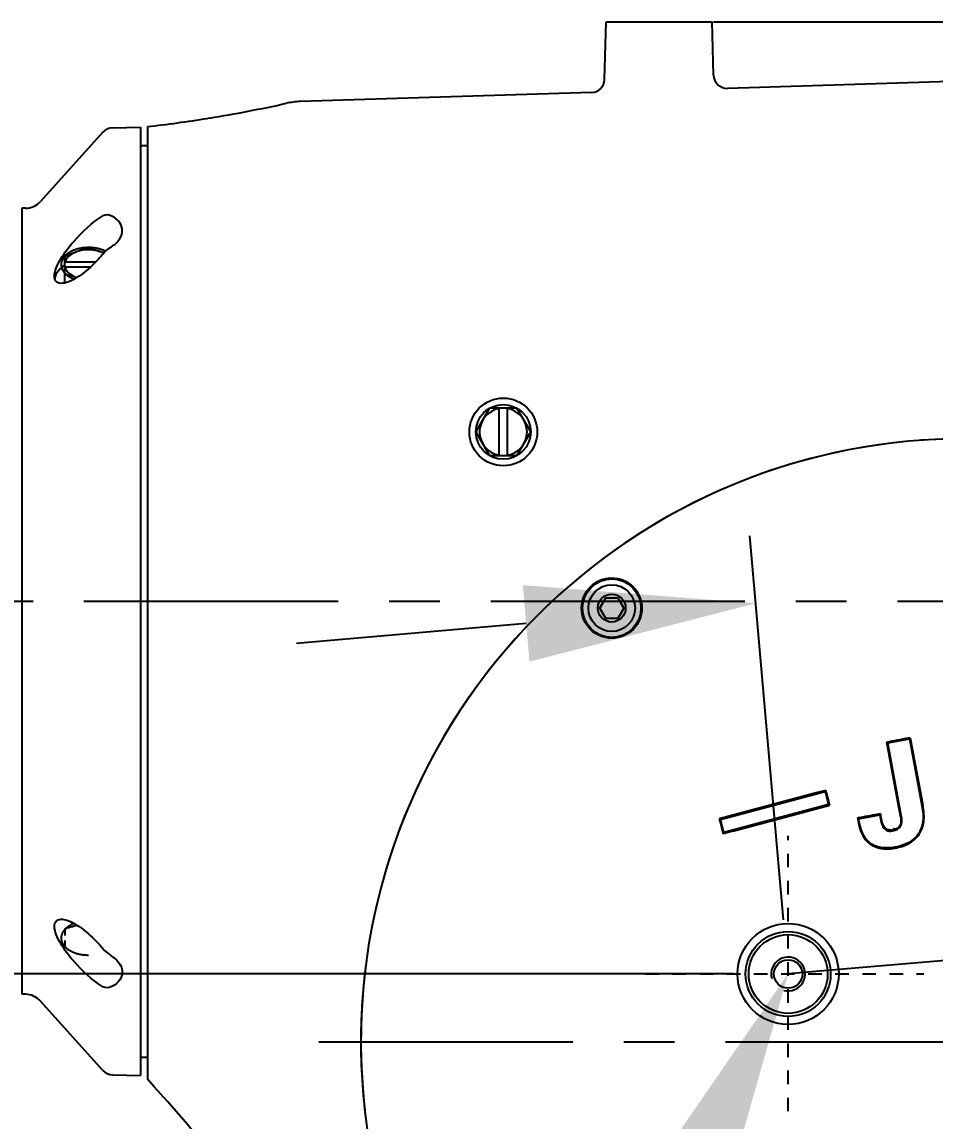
# Model space of a CAD drawing. Header units: millimetres. Extents: x 5828 to 6704, y 123 to 421.
# Drawn here: x 6407.12 to 6413.86, y 272.82 to 280.93 of the extents above; entities that cross this region are included whole.
import ezdxf
from ezdxf import colors
from ezdxf.entities.mleader import LeaderData, LeaderLine
from ezdxf.math import Vec2, Vec3

# ---------------------------------------------------------------- set-up
doc = ezdxf.new("R2010")
doc.units = ezdxf.units.MM
doc.linetypes.add('BANKLINE1', pattern=[5.5, 4, -1.5])
doc.linetypes.add('CENTER', pattern=[0.6, 0.375, -0.075, 0.075, -0.075])
for name, color, linetype in [('00_COMPONENTS', 7, 'BANKLINE1'), ('DIM', 7, 'Continuous'), ('外形图', 7, 'Continuous')]:
    doc.layers.add(name, color=color, linetype=linetype)
doc.styles.add('微软雅黑', font='msyh.ttc', dxfattribs={"height": 2.1})
doc.dimstyles.new('尺寸标注_1_20比例', dxfattribs={"dimtxt": 2.1, "dimasz": 1.7, "dimexe": 0.5, "dimexo": 0.4, "dimgap": 0.5, "dimtad": 1, "dimdec": 1, "dimlfac": 20, "dimdsep": 46, "dimtxsty": '微软雅黑', "dimcen": 0.09, "dimadec": 0, "dimazin": 0, "dimtp": 0.01, "dimtm": 0.01, "dimtfac": 1, "dimtdec": 1, "dimtofl": 0, "dimtmove": 0, "dimatfit": 3, "dimfxl": 1, "dimtolj": 1, "dimarcsym": 0})

# ---------------------------------------------------------------- blocks, each defined once
blk = doc.blocks.new('*D1504')
at = {"layer": 'Defpoints', "color": 0}
for p in [(6415.0235, 276.856), (6415.2627, 274.1209), (6412.7723, 273.903)]:
    blk.add_point(p, dxfattribs=at)
at = {"layer": '外形图', "color": 0, "lineweight": -2, "ltscale": 20}
for p, q in [((6416.717, 277.0041), (6424.9093, 277.7208)), ((6415.2279, 274.5194), (6414.9799, 277.3541)), ((6412.7374, 274.3015), (6412.4894, 277.1362)), ((6410.8394, 276.4899), (6409.1459, 276.3417))]:
    blk.add_line(p, q, dxfattribs=at)
at = {"layer": '外形图', "color": 0}
for points in [[(6416.6923, 277.2864), (6416.7417, 276.7219), (6415.0235, 276.856)], [(6410.8641, 276.2076), (6410.8147, 276.7722), (6412.533, 276.6381)]]:
    blk.add_solid(points, dxfattribs=at)
at = {"layer": '外形图', "color": 0, "insert": (6422.8279, 279.1307), "char_height": 2.1, "attachment_point": 5, "rotation": 5, "style": '微软雅黑'}
blk.add_mtext('\\A1;50', dxfattribs=at)
blk = doc.blocks.new('*D1509')
at = {"layer": 'Defpoints', "color": 0}
for p in [(6411.8208, 280.9276), (6416.7089, 222.1527), (6442.6735, 222.1527)]:
    blk.add_point(p, dxfattribs=at)
at = {"layer": '外形图', "color": 0, "lineweight": -2, "ltscale": 20}
for p, q in [((6412.2208, 280.9276), (6443.1735, 280.9276)), ((6442.6735, 279.2276), (6442.6735, 223.8527)), ((6417.1089, 222.1527), (6443.1735, 222.1527))]:
    blk.add_line(p, q, dxfattribs=at)
at = {"layer": '外形图', "color": 0}
for points in [[(6442.9569, 279.2276), (6442.3902, 279.2276), (6442.6735, 280.9276)], [(6442.3902, 223.8527), (6442.9569, 223.8527), (6442.6735, 222.1527)]]:
    blk.add_solid(points, dxfattribs=at)
at = {"layer": '外形图', "color": 0, "insert": (6441.0822, 251.5402), "char_height": 2.1, "attachment_point": 5, "rotation": 90, "style": '微软雅黑'}
blk.add_mtext('\\A1;1175.5', dxfattribs=at)
blk = doc.blocks.new('*D1546')
at = {"layer": 'Defpoints', "color": 0}
for p in [(6412.7723, 273.903), (6388.418, 254.4027), (6413.8205, 254.4027)]:
    blk.add_point(p, dxfattribs=at)
at = {"layer": 'DIM', "color": 0, "linetype": 'ByBlock', "lineweight": -2, "ltscale": 20}
for p, q in [((6412.3723, 273.903), (6387.918, 273.903)), ((6388.418, 272.203), (6388.418, 256.1027)), ((6413.4205, 254.4027), (6387.918, 254.4027))]:
    blk.add_line(p, q, dxfattribs=at)
at = {"layer": 'DIM', "color": 0}
for points in [[(6388.7013, 272.203), (6388.1347, 272.203), (6388.418, 273.903)], [(6388.1347, 256.1027), (6388.7013, 256.1027), (6388.418, 254.4027)]]:
    blk.add_solid(points, dxfattribs=at)
at = {"layer": 'DIM', "color": 0, "insert": (6386.8328, 264.1528), "char_height": 2.1, "attachment_point": 5, "rotation": 90, "style": '微软雅黑'}
blk.add_mtext('\\A1;390', dxfattribs=at)
blk = doc.blocks.new('*D1547')
at = {"layer": 'Defpoints', "color": 0}
for p in [(6426.9131, 274.5493), (6415.2624, 274.1205), (6412.7723, 273.9059), (6409.3092, 273.4026), (6416.9848, 273.4026)]:
    blk.add_point(p, dxfattribs=at)
at = {"layer": 'DIM', "color": 0, "linetype": 'ByBlock', "lineweight": -2, "ltscale": 20}
for p, q in [((6415.6609, 274.1549), (6427.3702, 275.1644)), ((6417.3848, 273.4026), (6427.446, 273.4026)), ((6426.6577, 270.018), (6426.0884, 266.7007))]:
    blk.add_line(p, q, dxfattribs=at)
for start, end in [(9.79667, 14.66574), (350.26185, 355.13093)]:
    blk.add_arc((6406.9356, 273.4026), 20.0104, start, end, dxfattribs=at)
at = {"layer": 'DIM', "color": 0}
for points in [[(6426.3732, 276.7712), (6426.9352, 276.8438), (6426.872, 275.1215)], [(6427.1569, 271.6921), (6426.5907, 271.7162), (6426.946, 273.4026)]]:
    blk.add_solid(points, dxfattribs=at)
at = {"layer": 'DIM', "color": 0, "insert": (6427.9301, 268.0921), "char_height": 2.1, "attachment_point": 5, "rotation": 260.26185, "style": '微软雅黑'}
blk.add_mtext('\\A1;5%%d', dxfattribs=at)
blk = doc.blocks.new('*D1556')
at = {"layer": 'Defpoints', "color": 0}
for p in [(6382.8208, 278.3776), (6421.5708, 223.051), (6421.5708, 206.9092)]:
    blk.add_point(p, dxfattribs=at)
at = {"layer": 'DIM', "color": 0, "linetype": 'ByBlock', "lineweight": -2, "ltscale": 20}
for p, q in [((6382.8208, 277.9776), (6382.8208, 206.4092)), ((6421.5708, 222.651), (6421.5708, 206.4092)), ((6384.5208, 206.9092), (6419.8708, 206.9092))]:
    blk.add_line(p, q, dxfattribs=at)
at = {"layer": 'DIM', "color": 0}
for points in [[(6384.5208, 207.1925), (6384.5208, 206.6258), (6382.8208, 206.9092)], [(6419.8708, 206.6258), (6419.8708, 207.1925), (6421.5708, 206.9092)]]:
    blk.add_solid(points, dxfattribs=at)
at = {"layer": 'DIM', "color": 0, "insert": (6402.1958, 208.4775), "char_height": 2.1, "attachment_point": 5, "style": '微软雅黑'}
blk.add_mtext('\\A1;775', dxfattribs=at)

msp = doc.modelspace()

# ---------------------------------------------------------------- linework, layer by layer
at = {"layer": '00_COMPONENTS', "linetype": 'CENTER', "ltscale": 20}
msp.add_line((6412.7723, 273.9059), (6415.2624, 274.1205), dxfattribs=at)
at = {"layer": '00_COMPONENTS', "linetype": 'CENTER', "ltscale": 5}
msp.add_line((6409.3092, 273.4026), (6416.9848, 273.4026), dxfattribs=at)
at = {"layer": '00_COMPONENTS', "linetype": 'ByBlock', "ltscale": 20}
for radius in [0.3728, 0.3135, 0.2906]:
    msp.add_circle((6412.7719, 273.9027), radius, dxfattribs=at)
at = {"layer": '外形图', "linetype": 'Continuous'}
for p, q in [((6411.4185, 280.504), (6411.4296, 280.9276)), ((6411.4296, 280.9276), (6412.212, 280.9276)), ((6412.2223, 280.535), (6412.212, 280.9276)), ((6414.5742, 280.5072), (6412.3254, 280.4377)), ((6411.3216, 280.4067), (6409.1717, 280.3403)), ((6411.3216, 280.4067), (6411.3219, 280.4067)), ((6412.325, 280.4377), (6412.3254, 280.4377)), ((6408.5043, 280.2189), (6408.4894, 280.2165)), ((6407.7888, 280.1472), (6407.9958, 280.1526)), ((6407.7888, 280.1472), (6407.9958, 280.1526)), ((6407.9958, 280.1526), (6407.9958, 273.1527)), ((6407.9958, 280.1526), (6407.9958, 273.1527)), ((6408.0458, 280.1554), (6408.0458, 273.1258)), ((6407.717, 280.1141), (6407.2574, 279.6024)), ((6407.717, 280.1141), (6407.2574, 279.6024)), ((6407.9958, 280.0151), (6408.0458, 280.0151)), ((6407.9958, 280.0151), (6408.0458, 280.0151)), ((6407.1208, 279.5526), (6407.1208, 273.7526)), ((6407.1208, 279.5526), (6407.1208, 273.7526)), ((6407.1458, 279.5526), (6407.1208, 279.5526)), ((6407.1458, 279.5526), (6407.1208, 279.5526)), ((6407.4358, 279.0015), (6407.4358, 279.1946)), ((6407.4358, 279.1556), (6407.4384, 279.1561)), ((6407.6636, 279.1561), (6407.4384, 279.1561)), ((6407.4384, 279.1187), (6407.4358, 279.1182)), ((6407.6249, 279.1187), (6407.4384, 279.1187)), ((6410.5698, 278.0776), (6410.4687, 277.9026)), ((6410.7718, 278.0776), (6410.5698, 278.0776)), ((6410.6408, 277.7276), (6410.6408, 278.0776)), ((6410.7008, 277.7276), (6410.7008, 278.0776)), ((6410.8729, 277.9026), (6410.7718, 278.0776)), ((6410.4687, 277.9026), (6410.5698, 277.7276)), ((6410.7718, 277.7276), (6410.8729, 277.9026)), ((6410.5698, 277.7276), (6410.7718, 277.7276)), ((6411.3828, 276.6026), (6411.4268, 276.6789)), ((6411.4268, 276.6789), (6411.5148, 276.6789)), ((6411.5148, 276.6789), (6411.5588, 276.6026)), ((6411.4268, 276.5264), (6411.3828, 276.6026)), ((6411.5588, 276.6026), (6411.5148, 276.5264)), ((6411.5148, 276.5264), (6411.4268, 276.5264)), ((6413.589, 275.133), (6413.4986, 275.6133)), ((6413.5062, 275.6077), (6413.6663, 275.6378)), ((6413.6067, 275.0734), (6413.5062, 275.6077)), ((6413.595, 275.6314), (6413.5757, 275.6278)), ((6413.6143, 275.635), (6413.595, 275.6314)), ((6413.6663, 275.6378), (6413.7589, 275.1456)), ((6413.6721, 275.6459), (6413.6824, 275.5909)), ((6413.6824, 275.5909), (6413.7553, 275.2029)), ((6412.2718, 275.0422), (6413.0446, 275.2492)), ((6413.0498, 275.2578), (6412.9786, 275.2387)), ((6413.0446, 275.2492), (6413.0705, 275.1527)), ((6413.0596, 275.2212), (6413.0498, 275.2578)), ((6412.9786, 275.2387), (6412.2641, 275.0472)), ((6413.0662, 275.1968), (6413.0596, 275.2212)), ((6413.0727, 275.1725), (6413.0662, 275.1968)), ((6413.0792, 275.1481), (6413.0727, 275.1725)), ((6413.7553, 275.2029), (6413.7658, 275.147)), ((6413.0705, 275.1527), (6412.2977, 274.9456)), ((6412.3642, 274.9566), (6413.0792, 275.1481)), ((6413.6004, 275.0724), (6413.589, 275.133)), ((6412.2641, 275.0472), (6412.2706, 275.0228)), ((6412.2706, 275.0228), (6412.2771, 274.9985)), ((6412.2977, 274.9456), (6412.2718, 275.0422)), ((6413.2904, 275.0539), (6413.2841, 275.0527)), ((6413.2841, 275.0528), (6413.2854, 275.0459)), ((6413.2854, 275.0459), (6413.2897, 275.023)), ((6413.2917, 275.0471), (6413.4482, 275.0765)), ((6413.296, 275.024), (6413.2917, 275.0471)), ((6413.3786, 275.0705), (6413.3597, 275.067)), ((6413.3975, 275.0741), (6413.3786, 275.0705)), ((6413.4482, 275.0765), (6413.4521, 275.0502)), ((6413.4553, 275.0776), (6413.4543, 275.0847)), ((6413.4592, 275.0514), (6413.4553, 275.0776)), ((6412.2771, 274.9985), (6412.2836, 274.9741)), ((6412.2836, 274.9741), (6412.2934, 274.9376)), ((6412.3642, 274.9566), (6412.2934, 274.9376)), ((6407.4358, 274.2364), (6407.4358, 274.1871)), ((6407.4358, 274.1497), (6407.4358, 274.1106)), ((6407.1458, 273.7526), (6407.1208, 273.7526)), ((6407.1458, 273.7526), (6407.1208, 273.7526)), ((6407.717, 273.1912), (6407.2574, 273.7029)), ((6407.717, 273.1912), (6407.2574, 273.7029)), ((6407.9958, 273.2901), (6408.0458, 273.2901)), ((6407.9958, 273.2901), (6408.0458, 273.2901)), ((6407.7888, 273.1581), (6407.9958, 273.1526)), ((6407.7888, 273.1581), (6407.9958, 273.1526))]:
    msp.add_line(p, q, dxfattribs=at)
at = {"layer": '外形图', "linetype": 'CENTER', "ltscale": 5}
msp.add_line((6380.5779, 276.6526), (6420.9722, 276.6526), dxfattribs=at)
at = {"layer": '外形图', "linetype": 'CENTER', "ltscale": 0.05}
for p, q in [((6412.7723, 272.8899), (6412.7723, 274.9218)), ((6411.7197, 273.903), (6413.772, 273.903))]:
    msp.add_line(p, q, dxfattribs=at)
at = {"layer": '外形图', "linetype": 'Continuous'}
for centre, radius in [((6410.6708, 277.9026), 0.25), ((6410.6708, 277.9026), 0.2021), ((6411.4708, 276.6026), 0.2225), ((6411.4708, 276.6026), 0.22), ((6411.4708, 276.6026), 0.2157), ((6411.4708, 276.6026), 0.1725), ((6411.4708, 276.6026), 0.1026), ((6412.7719, 273.9027), 0.105), ((6412.7723, 273.903), 0.105)]:
    msp.add_circle(centre, radius, dxfattribs=at)
for centre, radius, start, end in [((6412.3223, 280.5377), 0.1, 181.50091, 271.77), ((6411.3185, 280.5066), 0.1, 271.77, 358.49909), ((6406.9052, 290.0934), 10.0032, 279.19823, 282.51239), ((6409.1883, 279.8052), 0.5353, 91.78178, 102.50136), ((6406.9056, 290.0908), 10.0006, 276.54669, 279.11233), ((6407.7914, 280.0473), 0.1, 91.5, 138.06596), ((6407.7914, 280.0473), 0.1, 91.5, 138.06596), ((6407.1458, 279.7026), 0.15, 270, 318.06596), ((6407.1458, 279.7026), 0.15, 270, 318.06596), ((6407.4416, 278.5176), 0.7589, 69.27473, 70.22841), ((6407.6278, 279.0352), 0.2088, 66.0183, 70.26357), ((6407.4325, 278.4935), 0.7847, 68.47377, 69.27481), ((6407.6352, 279.0521), 0.1904, 62.6752, 66.00811), ((6407.4231, 278.4695), 0.8104, 68.23871, 68.47603), ((6407.9623, 278.0988), 1.2157, 114.80647, 115.6604), ((6407.2076, 278.1119), 0.9837, 75.60473, 76.58817), ((6407.2701, 278.3387), 0.7485, 70.01202, 70.23096), ((6407.5979, 279.2506), 0.2205, 250.23227, 250.98535), ((6410.6708, 277.9026), 0.175, 99.87089, 260.12911), ((6410.6708, 277.9026), 0.175, 279.87089, 80.12911), ((6414.0705, 273.4027), 4.45, 2.22853, 188.37147), ((6414.0708, 273.4026), 4.45, 2.3395, 94.14125), ((6414.0705, 273.4027), 4.45, 95.30001, 186.50979), ((6413.345, 275.0241), 0.2599, 8.56714, 10.69118), ((6413.5616, 275.0515), 0.271, 201.71562, 205.36941), ((6413.5558, 275.0493), 0.217, 338.72848, 344.70814), ((6413.5133, 275.1505), 0.3215, 287.93915, 292.39907), ((6413.5278, 275.1151), 0.2832, 292.40803, 297.28808), ((6413.4945, 275.0468), 0.2207, 254.6438, 259.70329), ((6407.2076, 275.1933), 0.9837, 283.41183, 284.39527), ((6412.7719, 273.9027), 0.125, 255, 195), ((6407.1458, 273.6026), 0.15, 41.93404, 90), ((6407.1458, 273.6026), 0.15, 41.93404, 90), ((6407.7914, 273.258), 0.1, 221.93404, 268.5), ((6407.7914, 273.258), 0.1, 221.93404, 268.5), ((6401.4366, 267.0059), 9.0075, 35.23525, 42.79818)]:
    msp.add_arc(centre, radius, start, end, dxfattribs=at)
for points, knots in [([(6407.3608, 279.0512), (6407.3608, 279.0715), (6407.3733, 279.1165), (6407.4187, 279.205), (6407.5253, 279.3435), (6407.6358, 279.4475), (6407.717, 279.4967)], [0, 0, 0, 0, 0.104341, 0.234006, 0.511396, 1, 1, 1, 1]), ([(6407.3608, 279.0512), (6407.3608, 279.0715), (6407.3733, 279.1165), (6407.4187, 279.205), (6407.5253, 279.3435), (6407.6358, 279.4475), (6407.717, 279.4967)], [0, 0, 0, 0, 0.104341, 0.234006, 0.511396, 1, 1, 1, 1]), ([(6407.8608, 279.389), (6407.8608, 279.4092), (6407.8452, 279.4536), (6407.8093, 279.4816), (6407.7888, 279.4933)], [0, 0, 0, 0, 0.461314, 1, 1, 1, 1]), ([(6407.8608, 279.389), (6407.8608, 279.4092), (6407.8452, 279.4536), (6407.8093, 279.4816), (6407.7888, 279.4933)], [0, 0, 0, 0, 0.461314, 1, 1, 1, 1]), ([(6407.7888, 279.2748), (6407.7997, 279.2823), (6407.8352, 279.3109), (6407.8608, 279.3563), (6407.8608, 279.389)], [0, 0, 0, 0, 0.288674, 1, 1, 1, 1]), ([(6407.7888, 279.2748), (6407.7997, 279.2823), (6407.8352, 279.3109), (6407.8608, 279.3563), (6407.8608, 279.389)], [0, 0, 0, 0, 0.288674, 1, 1, 1, 1]), ([(6407.6108, 279.2632), (6407.6064, 279.2629), (6407.5999, 279.2625), (6407.5911, 279.2619), (6407.5845, 279.2615), (6407.5791, 279.2611), (6407.5747, 279.2609), (6407.5714, 279.2606), (6407.5687, 279.2605), (6407.5666, 279.26), (6407.5645, 279.2596), (6407.5619, 279.2591), (6407.5577, 279.2582), (6407.5525, 279.2572), (6407.5462, 279.2559), (6407.5399, 279.2546), (6407.5347, 279.2536), (6407.531, 279.2528), (6407.5289, 279.2524), (6407.5275, 279.2519), (6407.526, 279.2514), (6407.5241, 279.2507), (6407.5208, 279.2495), (6407.516, 279.2478), (6407.5103, 279.2458), (6407.5056, 279.244), (6407.5017, 279.2427), (6407.4989, 279.2417), (6407.4965, 279.2408), (6407.4946, 279.2401), (6407.4932, 279.2396), (6407.492, 279.2392), (6407.4912, 279.2387), (6407.4899, 279.238), (6407.4873, 279.2365), (6407.4832, 279.2342), (6407.4783, 279.2315), (6407.4734, 279.2287), (6407.4693, 279.2264), (6407.466, 279.2246), (6407.464, 279.2235), (6407.4624, 279.2225), (6407.4607, 279.2217), (6407.4591, 279.2203), (6407.4571, 279.2186), (6407.4546, 279.2164), (6407.4513, 279.2136), (6407.4474, 279.2103), (6407.4442, 279.2075), (6407.4416, 279.2053), (6407.4397, 279.2036), (6407.4381, 279.2023), (6407.4369, 279.2013), (6407.4363, 279.2007), (6407.4358, 279.2003), (6407.4355, 279.1998), (6407.435, 279.1992), (6407.4342, 279.1981), (6407.4331, 279.1966), (6407.4318, 279.1947), (6407.43, 279.1922), (6407.4278, 279.1891), (6407.4251, 279.1853), (6407.4228, 279.1822), (6407.421, 279.1797), (6407.4197, 279.1778), (6407.4185, 279.1762), (6407.4182, 279.1749), (6407.4177, 279.1735), (6407.4171, 279.1719), (6407.4162, 279.1692), (6407.4151, 279.1658), (6407.4137, 279.1618), (6407.4123, 279.1578), (6407.4112, 279.1545), (6407.4104, 279.1523), (6407.4101, 279.1513), (6407.4098, 279.1506), (6407.4098, 279.1497), (6407.4098, 279.1487), (6407.4098, 279.1473), (6407.4098, 279.1456), (6407.4098, 279.1436), (6407.4098, 279.1408), (6407.4098, 279.1374), (6407.4098, 279.134), (6407.4098, 279.1313), (6407.4098, 279.1292), (6407.4098, 279.1275), (6407.4098, 279.1261), (6407.4098, 279.1251), (6407.4098, 279.1242), (6407.4101, 279.1236), (6407.4104, 279.1226), (6407.4112, 279.1204), (6407.4123, 279.117), (6407.4137, 279.113), (6407.4151, 279.109), (6407.4162, 279.1056), (6407.4171, 279.103), (6407.4177, 279.1013), (6407.4182, 279.1), (6407.4185, 279.0986), (6407.4197, 279.097), (6407.421, 279.0952), (6407.4228, 279.0927), (6407.4251, 279.0895), (6407.4278, 279.0858), (6407.4313, 279.0808), (6407.434, 279.077), (6407.4358, 279.0745)], [0, 0, 0, 0, 0.03125, 0.046875, 0.0625, 0.078125, 0.085938, 0.09375, 0.101562, 0.105469, 0.109375, 0.117188, 0.125, 0.140625, 0.15625, 0.171875, 0.1875, 0.195312, 0.199219, 0.203125, 0.207031, 0.210938, 0.21875, 0.234375, 0.25, 0.265625, 0.273438, 0.28125, 0.289062, 0.292969, 0.296875, 0.300781, 0.302734, 0.304688, 0.3125, 0.328125, 0.34375, 0.359375, 0.375, 0.382812, 0.390625, 0.394531, 0.398438, 0.40625, 0.414062, 0.421875, 0.4375, 0.453125, 0.46875, 0.476562, 0.484375, 0.492188, 0.496094, 0.498047, 0.5, 0.501953, 0.503906, 0.507812, 0.515625, 0.523438, 0.53125, 0.546875, 0.5625, 0.578125, 0.585938, 0.59375, 0.601562, 0.605469, 0.609375, 0.617188, 0.625, 0.640625, 0.65625, 0.671875, 0.6875, 0.695312, 0.697266, 0.699219, 0.703125, 0.707031, 0.710938, 0.71875, 0.726562, 0.734375, 0.75, 0.765625, 0.773438, 0.78125, 0.789062, 0.792969, 0.796875, 0.800781, 0.802734, 0.804688, 0.8125, 0.828125, 0.84375, 0.859375, 0.875, 0.882812, 0.890625, 0.894531, 0.898438, 0.90625, 0.914062, 0.921875, 0.9375, 0.953125, 0.96875, 1, 1, 1, 1]), ([(6407.5233, 279.2318), (6407.5173, 279.2296), (6407.4933, 279.2206), (6407.4697, 279.2105), (6407.4522, 279.2024)], [0, 0, 0, 0, 0.247119, 1, 1, 1, 1]), ([(6407.5233, 279.2318), (6407.5179, 279.2298), (6407.4978, 279.2217), (6407.479, 279.2102), (6407.4672, 279.1997)], [0, 0, 0, 0, 0.267467, 1, 1, 1, 1]), ([(6407.6108, 279.2575), (6407.6035, 279.2558), (6407.574, 279.2484), (6407.5449, 279.2395), (6407.5233, 279.2318)], [0, 0, 0, 0, 0.246175, 1, 1, 1, 1]), ([(6407.6108, 279.2464), (6407.6032, 279.2464), (6407.5736, 279.2452), (6407.544, 279.2392), (6407.5233, 279.2318)], [0, 0, 0, 0, 0.25702, 1, 1, 1, 1]), ([(6407.7372, 279.2355), (6407.735, 279.2366), (6407.7304, 279.2386), (6407.7252, 279.2409), (6407.7218, 279.2424), (6407.72, 279.2432), (6407.7183, 279.2439), (6407.7158, 279.2448), (6407.7127, 279.2458), (6407.709, 279.2471), (6407.7053, 279.2484), (6407.7023, 279.2495), (6407.6998, 279.2504), (6407.6979, 279.2509), (6407.6959, 279.2514), (6407.692, 279.2524), (6407.6875, 279.2536), (6407.6829, 279.2548), (6407.6803, 279.2555), (6407.6784, 279.256), (6407.6763, 279.2563), (6407.6735, 279.2569), (6407.6686, 279.2577), (6407.663, 279.2587), (6407.6581, 279.2597), (6407.6553, 279.2601), (6407.6526, 279.2604), (6407.6491, 279.2608), (6407.6449, 279.2612), (6407.6408, 279.2617), (6407.6373, 279.262), (6407.6345, 279.2623), (6407.6324, 279.2625), (6407.6302, 279.2625), (6407.6259, 279.2627), (6407.6194, 279.2629), (6407.6137, 279.2631), (6407.6108, 279.2632)], [0, 0, 0, 0, 0.0625, 0.125, 0.140625, 0.15625, 0.171875, 0.1875, 0.21875, 0.25, 0.28125, 0.3125, 0.328125, 0.34375, 0.359375, 0.375, 0.4375, 0.46875, 0.484375, 0.5, 0.515625, 0.53125, 0.5625, 0.625, 0.65625, 0.671875, 0.6875, 0.71875, 0.75, 0.78125, 0.8125, 0.828125, 0.84375, 0.859375, 0.875, 0.9375, 1, 1, 1, 1]), ([(6407.6983, 279.2318), (6407.691, 279.2344), (6407.6622, 279.2442), (6407.6329, 279.2523), (6407.6108, 279.2575)], [0, 0, 0, 0, 0.25415, 1, 1, 1, 1]), ([(6407.6983, 279.2318), (6407.6916, 279.2342), (6407.6632, 279.2428), (6407.6333, 279.2464), (6407.6108, 279.2464)], [0, 0, 0, 0, 0.24142, 1, 1, 1, 1]), ([(6407.717, 279.2149), (6407.7324, 279.2332), (6407.7573, 279.2529), (6407.7829, 279.2707), (6407.7888, 279.2748)], [0, 0, 0, 0, 0.767216, 1, 1, 1, 1]), ([(6407.717, 279.2149), (6407.7324, 279.2332), (6407.7573, 279.2529), (6407.7829, 279.2707), (6407.7888, 279.2748)], [0, 0, 0, 0, 0.767216, 1, 1, 1, 1]), ([(6407.4672, 279.1997), (6407.4637, 279.1965), (6407.4513, 279.1842), (6407.4418, 279.1684), (6407.4384, 279.1561)], [0, 0, 0, 0, 0.270403, 1, 1, 1, 1]), ([(6407.717, 279.2149), (6407.6999, 279.1945), (6407.6347, 279.123), (6407.5596, 279.0584), (6407.4975, 279.0255)], [0, 0, 0, 0, 0.274915, 1, 1, 1, 1]), ([(6407.717, 279.2149), (6407.6999, 279.1945), (6407.6347, 279.123), (6407.5596, 279.0584), (6407.4975, 279.0255)], [0, 0, 0, 0, 0.274915, 1, 1, 1, 1]), ([(6407.4356, 279.1311), (6407.4283, 279.1266), (6407.4025, 279.1089), (6407.3806, 279.0844), (6407.3709, 279.0639)], [0, 0, 0, 0, 0.274849, 1, 1, 1, 1]), ([(6407.4356, 279.1311), (6407.4283, 279.1266), (6407.4025, 279.1089), (6407.3806, 279.0844), (6407.3709, 279.0639)], [0, 0, 0, 0, 0.274849, 1, 1, 1, 1]), ([(6407.4358, 279.0745), (6407.4369, 279.0735), (6407.4391, 279.0713), (6407.4418, 279.0687), (6407.4436, 279.0668), (6407.4448, 279.0657), (6407.4461, 279.0647), (6407.4477, 279.0634), (6407.4502, 279.0613), (6407.4524, 279.0594), (6407.4543, 279.0578), (6407.4557, 279.0568), (6407.4582, 279.0551), (6407.461, 279.0532), (6407.4635, 279.0514), (6407.4649, 279.0505), (6407.4659, 279.0497), (6407.4671, 279.049), (6407.4686, 279.0481), (6407.4713, 279.0466), (6407.4744, 279.0447), (6407.4771, 279.0432), (6407.4786, 279.0423), (6407.4811, 279.0411), (6407.4848, 279.0392), (6407.4886, 279.0374), (6407.491, 279.0361), (6407.4928, 279.0353), (6407.4959, 279.0341), (6407.5003, 279.0322), (6407.5039, 279.0307), (6407.5056, 279.03)], [0, 0, 0, 0, 0.0625, 0.125, 0.15625, 0.171875, 0.1875, 0.21875, 0.25, 0.3125, 0.328125, 0.34375, 0.375, 0.4375, 0.46875, 0.484375, 0.5, 0.515625, 0.53125, 0.5625, 0.625, 0.65625, 0.671875, 0.6875, 0.75, 0.8125, 0.828125, 0.84375, 0.875, 0.9375, 1, 1, 1, 1]), ([(6407.4384, 279.1187), (6407.4395, 279.1148), (6407.4457, 279.0983), (6407.4572, 279.0841), (6407.4672, 279.0751)], [0, 0, 0, 0, 0.23421, 1, 1, 1, 1]), ([(6407.4522, 279.0648), (6407.4581, 279.0633), (6407.4821, 279.0569), (6407.5057, 279.0494), (6407.5233, 279.0431)], [0, 0, 0, 0, 0.246736, 1, 1, 1, 1]), ([(6407.4672, 279.0751), (6407.471, 279.0718), (6407.4879, 279.0584), (6407.5077, 279.0487), (6407.5233, 279.0431)], [0, 0, 0, 0, 0.232889, 1, 1, 1, 1]), ([(6407.4358, 279.0015), (6407.4185, 278.9977), (6407.3889, 278.9955), (6407.3632, 279.0231), (6407.3608, 279.0415), (6407.3608, 279.0512)], [0, 0, 0, 0, 0.500661, 0.724355, 1, 1, 1, 1]), ([(6407.4358, 279.0015), (6407.4185, 278.9977), (6407.3889, 278.9955), (6407.3632, 279.0231), (6407.3608, 279.0415), (6407.3608, 279.0512)], [0, 0, 0, 0, 0.500661, 0.724355, 1, 1, 1, 1]), ([(6407.4975, 279.0255), (6407.4922, 279.0227), (6407.4724, 279.0129), (6407.4516, 279.0049), (6407.4358, 279.0015)], [0, 0, 0, 0, 0.270266, 1, 1, 1, 1]), ([(6407.4975, 279.0255), (6407.4922, 279.0227), (6407.4724, 279.0129), (6407.4516, 279.0049), (6407.4358, 279.0015)], [0, 0, 0, 0, 0.270266, 1, 1, 1, 1]), ([(6413.6031, 275.0189), (6413.6027, 275.0163), (6413.6017, 275.0111), (6413.6001, 275.0061), (6413.5991, 275.0036)], [0, 0, 0, 0, 0.502563, 1, 1, 1, 1]), ([(6413.5498, 274.9718), (6413.5489, 274.9721), (6413.5472, 274.9727), (6413.5455, 274.9734), (6413.5446, 274.9738)], [0, 0, 0, 0, 0.491644, 1, 1, 1, 1]), ([(6413.5991, 275.0036), (6413.5986, 275.0025), (6413.5976, 275.0002), (6413.5965, 274.998), (6413.5959, 274.9969)], [0, 0, 0, 0, 0.499648, 1, 1, 1, 1]), ([(6407.3608, 274.254), (6407.3608, 274.2677), (6407.3673, 274.2967), (6407.4106, 274.3107), (6407.4556, 274.2999), (6407.5057, 274.277), (6407.5585, 274.2425), (6407.6327, 274.1827), (6407.6844, 274.1292), (6407.717, 274.0904)], [0, 0, 0, 0, 0.088124, 0.16566, 0.263893, 0.383974, 0.521103, 0.671332, 1, 1, 1, 1]), ([(6407.717, 273.8086), (6407.6358, 273.8578), (6407.5253, 273.9617), (6407.4187, 274.1003), (6407.3733, 274.1888), (6407.3608, 274.2338), (6407.3608, 274.254)], [0, 0, 0, 0, 0.488607, 0.765997, 0.895661, 1, 1, 1, 1]), ([(6407.4358, 274.2308), (6407.434, 274.2283), (6407.4313, 274.2245), (6407.4278, 274.2195), (6407.4251, 274.2157), (6407.4228, 274.2126), (6407.421, 274.2101), (6407.4197, 274.2082), (6407.4185, 274.2067), (6407.4182, 274.2053), (6407.4177, 274.204), (6407.4171, 274.2023), (6407.4162, 274.1996), (6407.4151, 274.1963), (6407.4137, 274.1923), (6407.4123, 274.1882), (6407.4112, 274.1849), (6407.4104, 274.1827), (6407.4101, 274.1817), (6407.4098, 274.181), (6407.4098, 274.1802), (6407.4098, 274.1792), (6407.4098, 274.1778), (6407.4098, 274.1761), (6407.4098, 274.174), (6407.4098, 274.1713), (6407.4098, 274.1679), (6407.4098, 274.1644), (6407.4098, 274.1617), (6407.4098, 274.1596), (6407.4098, 274.1579), (6407.4098, 274.1566), (6407.4098, 274.1555), (6407.4098, 274.1547), (6407.4101, 274.154), (6407.4104, 274.153), (6407.4112, 274.1508), (6407.4123, 274.1475), (6407.4137, 274.1435), (6407.4151, 274.1394), (6407.4162, 274.1361), (6407.4171, 274.1334), (6407.4177, 274.1317), (6407.4182, 274.1304), (6407.4185, 274.129), (6407.4197, 274.1275), (6407.421, 274.1256), (6407.4228, 274.1231), (6407.4251, 274.12), (6407.4278, 274.1162), (6407.43, 274.1131), (6407.4318, 274.1106), (6407.4331, 274.1087), (6407.4342, 274.1072), (6407.435, 274.1061), (6407.4355, 274.1054), (6407.4358, 274.105), (6407.4363, 274.1046), (6407.4369, 274.104), (6407.4381, 274.103), (6407.4397, 274.1016), (6407.4416, 274.1), (6407.4442, 274.0978), (6407.4474, 274.095), (6407.4513, 274.0917), (6407.4546, 274.0889), (6407.4571, 274.0867), (6407.4591, 274.085), (6407.4607, 274.0836), (6407.4624, 274.0827), (6407.464, 274.0818), (6407.466, 274.0807), (6407.4693, 274.0788), (6407.4734, 274.0765), (6407.4783, 274.0738), (6407.4832, 274.071), (6407.4873, 274.0688), (6407.4899, 274.0673), (6407.4912, 274.0666), (6407.492, 274.0661), (6407.4932, 274.0657), (6407.4946, 274.0652), (6407.4965, 274.0645), (6407.4989, 274.0636), (6407.5017, 274.0626), (6407.5056, 274.0612), (6407.5103, 274.0595), (6407.516, 274.0575), (6407.5208, 274.0558), (6407.5241, 274.0546), (6407.526, 274.0539), (6407.5275, 274.0534), (6407.5289, 274.0528), (6407.531, 274.0525), (6407.5347, 274.0517), (6407.5399, 274.0507), (6407.5462, 274.0494), (6407.5525, 274.0481), (6407.5577, 274.0471), (6407.5619, 274.0462), (6407.5645, 274.0457), (6407.5666, 274.0453), (6407.5687, 274.0448), (6407.5714, 274.0447), (6407.5747, 274.0444), (6407.5791, 274.0441), (6407.5845, 274.0438), (6407.5911, 274.0434), (6407.5999, 274.0428), (6407.6064, 274.0424), (6407.6108, 274.0421)], [0, 0, 0, 0, 0.03125, 0.046875, 0.0625, 0.078125, 0.085938, 0.09375, 0.101562, 0.105469, 0.109375, 0.117188, 0.125, 0.140625, 0.15625, 0.171875, 0.1875, 0.195312, 0.197266, 0.199219, 0.203125, 0.207031, 0.210938, 0.21875, 0.226562, 0.234375, 0.25, 0.265625, 0.273438, 0.28125, 0.289062, 0.292969, 0.296875, 0.300781, 0.302734, 0.304688, 0.3125, 0.328125, 0.34375, 0.359375, 0.375, 0.382812, 0.390625, 0.394531, 0.398438, 0.40625, 0.414062, 0.421875, 0.4375, 0.453125, 0.46875, 0.476562, 0.484375, 0.492188, 0.496094, 0.498047, 0.5, 0.501953, 0.503906, 0.507812, 0.515625, 0.523438, 0.53125, 0.546875, 0.5625, 0.578125, 0.585938, 0.59375, 0.601562, 0.605469, 0.609375, 0.617188, 0.625, 0.640625, 0.65625, 0.671875, 0.6875, 0.695312, 0.697266, 0.699219, 0.703125, 0.707031, 0.710938, 0.71875, 0.726562, 0.734375, 0.75, 0.765625, 0.78125, 0.789062, 0.792969, 0.796875, 0.800781, 0.804688, 0.8125, 0.828125, 0.84375, 0.859375, 0.875, 0.882812, 0.890625, 0.894531, 0.898438, 0.90625, 0.914062, 0.921875, 0.9375, 0.953125, 0.96875, 1, 1, 1, 1]), ([(6407.5057, 274.2753), (6407.504, 274.2746), (6407.5006, 274.2732), (6407.4964, 274.2714), (6407.4934, 274.2702), (6407.4917, 274.2695), (6407.4893, 274.2682), (6407.4855, 274.2664), (6407.4818, 274.2646), (6407.4793, 274.2634), (6407.4777, 274.2625), (6407.475, 274.2609), (6407.4719, 274.2591), (6407.4692, 274.2575), (6407.4677, 274.2566), (6407.4665, 274.256), (6407.4655, 274.2552), (6407.4641, 274.2542), (6407.4616, 274.2525), (6407.4588, 274.2506), (6407.4563, 274.2489), (6407.4549, 274.2479), (6407.453, 274.2463), (6407.4501, 274.2439), (6407.4472, 274.2416), (6407.4453, 274.24), (6407.4441, 274.2389), (6407.4421, 274.2369), (6407.4392, 274.2341), (6407.4369, 274.2319), (6407.4358, 274.2308)], [0, 0, 0, 0, 0.0625, 0.125, 0.15625, 0.171875, 0.1875, 0.25, 0.3125, 0.328125, 0.34375, 0.375, 0.4375, 0.46875, 0.484375, 0.5, 0.515625, 0.53125, 0.5625, 0.625, 0.65625, 0.671875, 0.6875, 0.75, 0.8125, 0.828125, 0.84375, 0.875, 0.9375, 1, 1, 1, 1]), ([(6407.5233, 274.2622), (6407.5174, 274.2601), (6407.494, 274.252), (6407.4701, 274.2451), (6407.4522, 274.2405)], [0, 0, 0, 0, 0.253441, 1, 1, 1, 1]), ([(6407.717, 274.0904), (6407.7324, 274.072), (6407.7573, 274.0524), (6407.7829, 274.0346), (6407.7888, 274.0305)], [0, 0, 0, 0, 0.767216, 1, 1, 1, 1]), ([(6407.7888, 274.0305), (6407.7997, 274.0229), (6407.8352, 273.9944), (6407.8608, 273.9489), (6407.8608, 273.9163)], [0, 0, 0, 0, 0.288674, 1, 1, 1, 1]), ([(6407.8608, 273.9163), (6407.8608, 273.8961), (6407.8452, 273.8517), (6407.8093, 273.8236), (6407.7888, 273.8119)], [0, 0, 0, 0, 0.461314, 1, 1, 1, 1])]:
    msp.add_open_spline(points, degree=3, knots=knots, dxfattribs=at)
for points in [[(6407.7888, 279.4933), (6407.768, 279.5052), (6407.7375, 279.5091), (6407.717, 279.4967)], [(6407.7888, 279.4933), (6407.768, 279.5052), (6407.7375, 279.5091), (6407.717, 279.4967)], [(6407.3709, 279.0639), (6407.3668, 279.055), (6407.3637, 279.0455), (6407.3621, 279.0359)], [(6407.3709, 279.0639), (6407.3668, 279.055), (6407.3637, 279.0455), (6407.3621, 279.0359)], [(6413.5757, 275.6278), (6413.55, 275.623), (6413.5243, 275.6181), (6413.4986, 275.6133)], [(6413.6721, 275.6458), (6413.6528, 275.6423), (6413.6335, 275.6386), (6413.6143, 275.635)], [(6413.7589, 275.1456), (6413.7757, 275.0563), (6413.7665, 274.9865), (6413.7324, 274.9364)], [(6413.7651, 274.9921), (6413.7739, 275.0241), (6413.7755, 275.0583), (6413.7732, 275.0914)], [(6413.7732, 275.0914), (6413.7719, 275.1101), (6413.7693, 275.1287), (6413.7658, 275.147)], [(6413.2897, 275.023), (6413.2921, 275.0104), (6413.2949, 274.998), (6413.2983, 274.9857)], [(6413.3597, 275.067), (6413.3366, 275.0626), (6413.3135, 275.0583), (6413.2904, 275.0539)], [(6413.3889, 274.8608), (6413.3422, 274.8887), (6413.3113, 274.9429), (6413.296, 275.024)], [(6413.4543, 275.0847), (6413.4354, 275.0812), (6413.4165, 275.0776), (6413.3975, 275.0741)], [(6413.4521, 275.0502), (6413.4548, 275.0318), (6413.459, 275.0162), (6413.4645, 275.0033)], [(6413.4656, 275.0213), (6413.4627, 275.0311), (6413.4607, 275.0412), (6413.4592, 275.0514)], [(6413.4915, 274.9764), (6413.4784, 274.9876), (6413.4706, 275.0047), (6413.4656, 275.0213)], [(6413.6014, 274.9933), (6413.6115, 275.011), (6413.6133, 275.038), (6413.6067, 275.0734)], [(6413.602, 275.0629), (6413.6042, 275.0484), (6413.6053, 275.0334), (6413.6031, 275.0189)], [(6413.2983, 274.9857), (6413.3016, 274.974), (6413.3054, 274.9625), (6413.3099, 274.9513)], [(6413.3168, 274.9354), (6413.3319, 274.9036), (6413.3555, 274.8733), (6413.3858, 274.8552)], [(6413.4645, 275.0033), (6413.4803, 274.9664), (6413.507, 274.9515), (6413.5412, 274.958)], [(6413.5403, 274.9649), (6413.5239, 274.9618), (6413.5042, 274.9655), (6413.4915, 274.9764)], [(6413.5412, 274.958), (6413.571, 274.9636), (6413.5911, 274.9753), (6413.6014, 274.9933)], [(6413.5959, 274.9969), (6413.5872, 274.9817), (6413.5666, 274.9672), (6413.5498, 274.9718)], [(6413.7324, 274.9364), (6413.6982, 274.886), (6413.6406, 274.8534), (6413.5595, 274.8381)], [(6413.6577, 274.8634), (6413.6892, 274.8797), (6413.7184, 274.9035), (6413.7384, 274.9329)], [(6413.7384, 274.9329), (6413.7463, 274.9446), (6413.7529, 274.9574), (6413.758, 274.9706)], [(6413.3858, 274.8552), (6413.4014, 274.8459), (6413.4185, 274.8387), (6413.4361, 274.8339)], [(6413.5595, 274.8381), (6413.4922, 274.8255), (6413.4356, 274.8329), (6413.3889, 274.8608)], [(6413.5611, 274.8317), (6413.5784, 274.835), (6413.5956, 274.8392), (6413.6123, 274.8446)], [(6413.4551, 274.8296), (6413.4684, 274.8272), (6413.482, 274.8259), (6413.4955, 274.8257)], [(6413.4955, 274.8257), (6413.5175, 274.8253), (6413.5395, 274.8277), (6413.5611, 274.8317)], [(6407.7888, 273.8119), (6407.768, 273.8001), (6407.7375, 273.7962), (6407.717, 273.8086)]]:
    msp.add_open_spline(points, degree=3, dxfattribs=at)

# ---------------------------------------------------------------- dimensions: what is measured, and where the dimension line sits
at = {"layer": 'DIM', "linetype": 'ByBlock', "ltscale": 20}
dim = msp.add_angular_dim_2l(base=(6426.9131, 274.5493), line1=((6409.3092, 273.4026), (6416.9848, 273.4026)), line2=((6412.7723, 273.9059), (6415.2624, 274.1205)), dimstyle='尺寸标注_1_20比例', dxfattribs=at)
dim.commit()
dim.dimension.update_dxf_attribs({"geometry": '*D1547', "text_midpoint": (6427.9301, 268.0921)})
dim = msp.add_linear_dim(base=(6421.5708, 206.9092), p1=(6382.8208, 278.3776), p2=(6421.5708, 223.051), dimstyle='尺寸标注_1_20比例', dxfattribs=at)
dim.commit()
dim.dimension.update_dxf_attribs({"geometry": '*D1556', "text_midpoint": (6402.1958, 206.9092), "dimtype": 160})
dim = msp.add_linear_dim(base=(6388.418, 254.4027), p1=(6412.7723, 273.903), p2=(6413.8205, 254.4027), angle=90, dimstyle='尺寸标注_1_20比例', dxfattribs=at)
dim.commit()
dim.dimension.update_dxf_attribs({"geometry": '*D1546', "text_midpoint": (6388.418, 264.1528), "dimtype": 160})
at = {"layer": '外形图', "ltscale": 20}
for base, p1, p2, angle, picture, middle, dimtype in [((6442.6735, 222.1527), (6411.8208, 280.9276), (6416.7089, 222.1527), 90, '*D1509', (6442.6735, 251.5402), 160), ((6415.0235, 276.856), (6412.7723, 273.903), (6415.2627, 274.1209), 5, '*D1504', (6422.9661, 277.5508), 161)]:
    dim = msp.add_linear_dim(base=base, p1=p1, p2=p2, angle=angle, dimstyle='尺寸标注_1_20比例', dxfattribs=at)
    dim.commit()
    dim.dimension.update_dxf_attribs({"geometry": picture, "text_midpoint": middle, "dimtype": dimtype})

# ---------------------------------------------------------------- leaders
at = {"layer": '外形图'}
ml = msp.add_multileader_mtext('Standard', dxfattribs=at)
ml.set_content('2×M5{\\A1;\\C256; depth10}', style='微软雅黑')
ml.set_leader_properties()
ml.build(insert=Vec2(0, 0))
ml.multileader.update_dxf_attribs({"text_left_attachment_type": 5, "text_right_attachment_type": 5, "dogleg_length": 0.15, "arrow_head_size": 1.7})
ctx = ml.context
ctx.base_point, ctx.char_height, ctx.arrow_head_size, ctx.landing_gap_size, ctx.plane_origin = Vec3(6388.928, 266.6829), 2.1, 1.7, 0.3, Vec3(6412.7723, 273.9059)
ctx.left_attachment, ctx.right_attachment, ctx.text_align_type = 5, 5, 2
notes = []
notes.append((ctx, [(0, (1, 1, 0), (6409.3724, 266.6829), (-1, 0), 0.15, [(0, [(6412.7723, 273.9059)], 0, [])])]))
ctx.mtext.insert, ctx.mtext.alignment, ctx.mtext.flow_direction = Vec3(6408.9224, 269.5922), 3, 5
for ctx, leaders in notes:
    for number, flags, end, landing, length, lines in leaders:
        leader = LeaderData()
        leader.index, (leader.has_last_leader_line, leader.has_dogleg_vector, leader.attachment_direction) = number, flags
        leader.last_leader_point, leader.dogleg_vector, leader.dogleg_length = Vec3(end), Vec3(landing), length
        for number, points, colour, breaks in lines:
            line = LeaderLine()
            line.index, line.vertices, line.color, line.breaks = number, Vec3.list(points), colors.encode_raw_color(colour), breaks
            leader.lines.append(line)
        ctx.leaders.append(leader)

doc.saveas('drawing.dxf')
